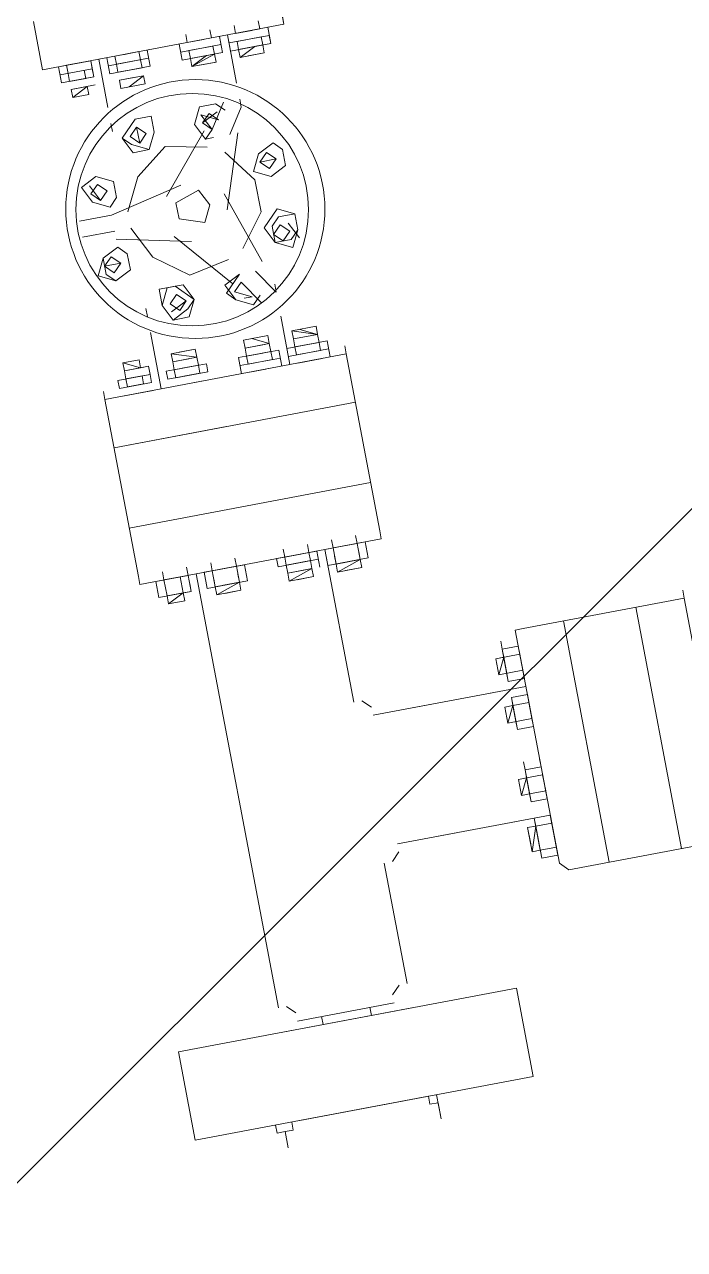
# Model space of a CAD drawing. Extents: x 407440 to 411585, y 6041728 to 6045069.
# Drawn here: x 408376.48 to 408381.1, y 6044292.29 to 6044300.88 of the extents above; entities that cross this region are included whole.
import ezdxf

# ---------------------------------------------------------------- set-up
doc = ezdxf.new("R2010")
doc.units = 0
doc.header["$LTSCALE"] = 5
doc.linetypes.add('foc-TIELINE', pattern=[1.875, 1.25, -0.625])
for name, color, linetype in [('P-BUFFER-PURPLE', 187, 'foc-TIELINE'), ('P-PROPOSED-EXISTING-H', 59, 'Continuous'), ('T-TIE', 201, 'foc-TIELINE')]:
    doc.layers.add(name, color=color, linetype=linetype)

# ---------------------------------------------------------------- blocks, each defined once
blk = doc.blocks.new('P-RIG-877')
at = {"layer": 'T-TIE', "linetype": 'ByBlock', "lineweight": 5}
for points in [[(-7.2099, 8.5072), (-7.2099, 8.2776), (-7.2099, 8.2661), (-6.877, 8.2661), (-6.8655, 8.2776), (-6.8655, 8.5072), (-6.877, 8.5072), (-7.2099, 8.5072), (-7.2214, 8.5072)], [(-6.8655, 8.4383), (-7.2099, 8.4383)], [(-6.8655, 8.335), (-7.2099, 8.335)], [(-7.1869, 8.2661), (-7.141, 8.2661), (-7.1869, 8.2661), (-7.141, 8.2661), (-7.1525, 8.2661), (-7.1525, 8.2317), (-7.1755, 8.2317), (-7.1525, 8.2317), (-7.1755, 8.2317), (-7.1755, 8.2661), (-7.1869, 8.2661), (-7.1869, 8.2432), (-7.141, 8.2432), (-7.1755, 8.2432), (-7.1525, 8.2432)], [(-7.141, 8.2661), (-7.141, 8.2432), (-7.1525, 8.2432), (-7.1755, 8.2432), (-7.141, 8.2432)], [(-7.1525, 8.2661), (-7.1755, 8.2661)], [(-7.1295, 8.048), (-7.1295, 8.2661)], [(-7.0721, 8.2432), (-7.1066, 8.2432), (-7.0836, 8.2432), (-7.0721, 8.2432), (-7.0721, 8.2661), (-7.1181, 8.2661), (-7.0721, 8.2661), (-7.1181, 8.2661), (-7.1181, 8.2432)], [(-7.1066, 8.2661), (-7.1181, 8.2661)], [(-7.0721, 8.2661), (-7.0836, 8.2661)], [(-7.0262, 8.2661), (-7.0147, 8.2661), (-6.9688, 8.2661), (-6.9803, 8.2661), (-7.0032, 8.2661), (-7.0032, 8.2432), (-7.0147, 8.2432), (-7.0262, 8.2432)], [(-6.9688, 8.2661), (-7.0147, 8.2661), (-6.9688, 8.2661)], [(-7.0147, 8.2432), (-7.0147, 8.2661)], [(-6.9803, 8.2432), (-6.9803, 8.2661)], [(-6.9688, 8.2432), (-6.9688, 8.2661)], [(-6.9458, 8.048), (-6.9458, 8.2661), (-6.9458, 8.0939), (-6.9458, 8.2661), (-6.9344, 8.2661), (-6.8999, 8.2661), (-6.9458, 8.2661), (-6.8884, 8.2661), (-6.8884, 8.2432), (-6.9458, 8.2432), (-6.9344, 8.2432), (-6.9344, 8.2661), (-6.9114, 8.2661), (-6.8999, 8.2661), (-6.8999, 8.2432), (-6.9229, 8.2432)], [(-6.9114, 8.2317), (-6.9344, 8.2317), (-6.9344, 8.2432), (-6.9458, 8.2432), (-6.9458, 8.2661)], [(-7.1755, 8.2317), (-7.1755, 8.2432), (-7.1869, 8.2432), (-7.1984, 8.2432)], [(-7.0836, 8.2317), (-7.1066, 8.2432), (-7.0836, 8.2432), (-7.1066, 8.2432), (-7.0721, 8.2432), (-7.1181, 8.2432), (-7.1066, 8.2432)], [(-7.0032, 8.2317), (-7.0032, 8.2432)], [(-6.8999, 8.2317), (-6.8999, 8.2432), (-6.9114, 8.2432), (-6.9344, 8.2432), (-6.8999, 8.2317), (-6.9344, 8.2317), (-6.8999, 8.2317), (-6.9344, 8.2317)], [(-6.9344, 8.2432), (-6.8999, 8.2432), (-6.9344, 8.2432)], [(-7.0836, 8.2317), (-7.1066, 8.2317), (-7.0836, 8.2317)], [(-6.8999, 8.2317), (-6.9344, 8.2317), (-6.8999, 8.2317)], [(-6.7162, 7.8413), (-6.7162, 8.1743), (-6.5899, 8.1743), (-6.5899, 7.8413)], [(-8.1743, 7.761), (-8.1054, 7.761), (-8.1054, 8.1054), (-8.1743, 8.1054), (-8.1169, 8.1054), (-8.1054, 8.1054)], [(-7.6347, 8.1054), (-7.6462, 8.1054)], [(-7.5658, 7.9217), (-7.5658, 7.761), (-7.5658, 8.1054)], [(-7.451, 8.1054), (-7.451, 7.761)], [(-8.0824, 8.0824), (-8.0824, 8.025), (-8.1054, 8.025), (-8.0365, 8.025)], [(-8.0939, 8.025), (-8.0939, 8.0824), (-8.0824, 8.0824), (-8.1054, 8.0824)], [(-7.6347, 8.0824), (-7.6576, 8.0824), (-7.6576, 8.025), (-7.6347, 8.025), (-7.7036, 8.025)], [(-7.6462, 8.025), (-7.6462, 8.0824)], [(-8.1054, 8.0365), (-8.1054, 8.071), (-8.1169, 8.071)], [(-8.071, 8.048), (-8.071, 8.071), (-8.071, 8.0365), (-8.071, 8.071), (-8.071, 8.0365), (-8.071, 8.071), (-8.071, 8.0365), (-8.071, 8.071), (-8.0824, 8.071), (-8.0939, 8.071), (-8.0939, 8.0365), (-8.0824, 8.0365), (-8.0824, 8.071), (-8.071, 8.071)], [(-8.0939, 8.0365), (-8.0824, 8.0365), (-8.0824, 8.0595), (-8.0824, 8.071), (-8.0824, 8.0365), (-8.071, 8.0365), (-8.0824, 8.0595)], [(-8.0824, 8.071), (-8.0939, 8.071)], [(-7.9332, 8.071), (-7.9447, 8.0595), (-7.9332, 8.071)], [(-7.8184, 8.071), (-7.8413, 8.071), (-7.8184, 8.071)], [(-7.8069, 8.071), (-7.8299, 8.0595)], [(-7.6806, 8.0365), (-7.6806, 8.071), (-7.6691, 8.071), (-7.6576, 8.071), (-7.6576, 8.0365), (-7.6462, 8.0365), (-7.6576, 8.0365), (-7.6691, 8.0365), (-7.6691, 8.071), (-7.6691, 8.0365), (-7.6691, 8.071), (-7.6691, 8.0365), (-7.6691, 8.071), (-7.6806, 8.048)], [(-7.6462, 8.071), (-7.6462, 8.0365)], [(-7.6347, 8.071), (-7.6347, 8.0365), (-7.6347, 8.0595)], [(-7.3821, 8.071), (-7.3706, 8.071), (-7.3706, 8.0365), (-7.3706, 8.071), (-7.3477, 8.071), (-7.3362, 8.071), (-7.3362, 8.0365), (-7.3362, 8.071), (-7.3362, 8.048)], [(-7.3706, 8.0595), (-7.3706, 8.0365), (-7.3477, 8.0365), (-7.3362, 8.0365), (-7.3362, 8.071), (-7.3362, 8.0365)], [(-7.3477, 8.0595), (-7.3477, 8.0365), (-7.3477, 8.071), (-7.3362, 8.0365), (-7.3477, 8.071), (-7.3477, 8.0365), (-7.3477, 8.071), (-7.3591, 8.071)], [(-8.1054, 8.0595), (-8.1054, 8.0365), (-8.1169, 8.0365)], [(-7.9447, 8.0595), (-7.9332, 8.0365), (-7.9447, 8.0595)], [(-7.9217, 8.0595), (-7.9217, 8.0365)], [(-7.9102, 8.025), (-7.8987, 8.048), (-7.9102, 8.025)], [(-7.6576, 8.0595), (-7.6576, 8.0365)], [(-7.1525, 8.0365), (-7.141, 8.048)], [(-6.9344, 8.048), (-6.9229, 8.0365)], [(-7.9332, 8.0365), (-7.9102, 8.025), (-7.9332, 8.0365)], [(-7.3706, 8.0365), (-7.3821, 8.0365)], [(-7.3477, 8.0365), (-7.3591, 8.0365)], [(-6.7162, 8.025), (-6.7162, 7.6921), (-6.5899, 7.6921), (-6.5899, 8.025), (-6.5785, 8.025), (-6.5785, 8.0365), (-6.5555, 8.0365), (-6.5899, 8.0365)], [(-8.1054, 7.9561), (-8.0824, 7.9561), (-8.0824, 8.0135), (-8.1054, 8.0135)], [(-8.0939, 7.9561), (-8.0939, 8.0135)], [(-8.0135, 8.025), (-8.0021, 8.025), (-7.9676, 8.0021)], [(-7.9676, 8.0135), (-7.8643, 7.9791)], [(-7.8069, 7.9906), (-7.8528, 8.025), (-7.8987, 8.025), (-7.9447, 7.9906)], [(-7.8873, 7.9791), (-7.7839, 8.0135)], [(-7.7725, 8.0021), (-7.738, 8.025), (-7.7495, 8.025)], [(-7.6347, 7.9561), (-7.6576, 7.9561), (-7.6576, 8.0135), (-7.6347, 8.0135)], [(-7.6462, 7.9561), (-7.6462, 8.0135)], [(-7.3706, 8.025), (-7.1525, 8.025)], [(-7.3591, 8.0135), (-7.3591, 7.9561), (-7.3706, 7.9561), (-7.3706, 8.0135), (-7.3477, 8.0135)], [(-6.9229, 8.025), (-6.7507, 8.025)], [(-6.7392, 8.0021), (-6.7507, 8.0135)], [(-8.1054, 7.9676), (-8.1054, 8.0021), (-8.1169, 8.0021)], [(-8.0939, 7.9676), (-8.0824, 7.9676), (-8.0824, 7.9906), (-8.0824, 8.0021), (-8.0824, 7.9676), (-8.071, 7.9676), (-8.0824, 7.9906)], [(-8.0824, 8.0021), (-8.0939, 8.0021), (-8.0824, 8.0021), (-8.0824, 7.9676), (-8.0939, 7.9676), (-8.0939, 8.0021)], [(-8.071, 7.9791), (-8.071, 8.0021), (-8.071, 7.9676), (-8.071, 8.0021), (-8.071, 7.9676), (-8.071, 8.0021), (-8.071, 7.9676), (-8.0824, 8.0021), (-8.071, 8.0021)], [(-7.9676, 7.9791), (-7.9676, 7.9676), (-7.9791, 7.9791), (-8.0135, 8.0021)], [(-7.7265, 8.0021), (-7.761, 7.9791)], [(-7.7265, 7.9906), (-7.738, 8.0021), (-7.7265, 7.9906)], [(-7.6576, 7.9676), (-7.6576, 8.0021), (-7.6462, 8.0021), (-7.6576, 8.0021), (-7.6691, 8.0021), (-7.6691, 7.9676), (-7.6806, 7.9676), (-7.6806, 8.0021), (-7.6691, 8.0021), (-7.6691, 7.9676), (-7.6691, 8.0021), (-7.6806, 7.9791)], [(-7.6576, 7.9906), (-7.6576, 7.9676), (-7.6462, 7.9676), (-7.6576, 7.9676), (-7.6691, 7.9676), (-7.6691, 7.9906), (-7.6691, 8.0021), (-7.6691, 7.9676)], [(-7.6691, 7.9676), (-7.6691, 8.0021), (-7.6691, 7.9676)], [(-7.6462, 8.0021), (-7.6462, 7.9676)], [(-7.6347, 8.0021), (-7.6347, 7.9676), (-7.6347, 7.9906)], [(-7.3477, 7.9906), (-7.3477, 7.9676), (-7.3477, 7.9906), (-7.3477, 8.0021), (-7.3477, 7.9676), (-7.3591, 7.9676), (-7.3591, 8.0021), (-7.3706, 8.0021), (-7.3706, 7.9676), (-7.3706, 8.0021), (-7.3821, 8.0021)], [(-7.3362, 7.9791), (-7.3362, 8.0021), (-7.3362, 7.9676), (-7.3362, 8.0021), (-7.3362, 7.9676), (-7.3477, 8.0021), (-7.3477, 7.9676), (-7.3362, 7.9676), (-7.3362, 8.0021), (-7.3477, 8.0021), (-7.3591, 8.0021)], [(-6.7277, 8.0021), (-6.7277, 7.8643)], [(-8.1054, 7.9906), (-8.1054, 7.9676), (-8.1169, 7.9676)], [(-8.0021, 7.9906), (-7.9906, 7.9676)], [(-7.738, 7.9791), (-7.738, 7.9906), (-7.7495, 7.9676), (-7.761, 7.9791), (-7.7495, 7.9676), (-7.738, 7.9906)], [(-7.738, 7.9676), (-7.7265, 7.9906), (-7.738, 7.9676)], [(-7.3706, 7.9906), (-7.3706, 7.9676), (-7.3821, 7.9676)], [(-7.9906, 7.9561), (-7.9676, 7.9676), (-7.9906, 7.9561)], [(-7.8987, 7.8987), (-7.9791, 7.9676)], [(-7.9561, 7.9676), (-7.9676, 7.9102), (-7.9332, 7.8643), (-7.8873, 7.8413)], [(-7.8643, 7.8413), (-7.8184, 7.8643), (-7.7839, 7.9102), (-7.7954, 7.9676)], [(-7.761, 7.9676), (-7.8413, 7.8987)], [(-7.3591, 7.9676), (-7.3706, 7.9676)], [(-6.7277, 7.9676), (-6.7162, 7.9676)], [(-8.1054, 7.9102), (-8.0824, 7.9102), (-8.0824, 7.8528), (-8.1054, 7.8528)], [(-8.0939, 7.8528), (-8.0939, 7.9102), (-8.0939, 7.8643), (-8.0824, 7.8643)], [(-7.8873, 7.7725), (-7.8873, 7.8184), (-7.9102, 7.9217)], [(-7.8299, 7.9217), (-7.8528, 7.8184)], [(-7.6462, 7.9102), (-7.6462, 7.8643)], [(-7.3706, 7.9102), (-7.3477, 7.9102), (-7.3477, 7.8528), (-7.3706, 7.8528), (-7.3706, 7.9102), (-7.3706, 7.8643), (-7.3706, 7.8987), (-7.3706, 7.8758)], [(-8.0824, 7.8758), (-8.0824, 7.8987), (-8.0939, 7.8987), (-8.0824, 7.8987), (-8.0824, 7.8643), (-8.0939, 7.8643), (-8.1054, 7.8643), (-8.1054, 7.8987)], [(-8.0939, 7.8987), (-8.1054, 7.8987), (-8.1054, 7.8758)], [(-8.0595, 7.8758), (-8.071, 7.8987), (-8.071, 7.8643), (-8.071, 7.8987), (-8.071, 7.8643), (-8.071, 7.8987), (-8.071, 7.8643), (-8.071, 7.8873)], [(-7.9906, 7.8987), (-8.0135, 7.8987), (-7.9906, 7.8987)], [(-8.0135, 7.8987), (-8.0135, 7.8758), (-8.0135, 7.8987)], [(-7.738, 7.8758), (-7.7495, 7.8987)], [(-7.6576, 7.8758), (-7.6576, 7.8987), (-7.6462, 7.8987), (-7.6576, 7.8987), (-7.6691, 7.8987), (-7.6806, 7.8987), (-7.6691, 7.8987), (-7.6691, 7.8643), (-7.6576, 7.8643), (-7.6462, 7.8643), (-7.6576, 7.8643), (-7.6576, 7.8987)], [(-7.6691, 7.8987), (-7.6806, 7.8643), (-7.6691, 7.8643), (-7.6691, 7.8987), (-7.6691, 7.8643), (-7.6691, 7.8873)], [(-7.6806, 7.8758), (-7.6806, 7.8987), (-7.6806, 7.8643)], [(-7.6691, 7.8643), (-7.6691, 7.8987), (-7.6691, 7.8643)], [(-7.6462, 7.8758), (-7.6462, 7.8987)], [(-7.6347, 7.8643), (-7.6347, 7.8987)], [(-7.3362, 7.8643), (-7.3362, 7.8987), (-7.3477, 7.8987), (-7.3591, 7.8987), (-7.3477, 7.8987), (-7.3706, 7.8987), (-7.3821, 7.8987)], [(-7.3477, 7.8758), (-7.3477, 7.8987), (-7.3477, 7.8643), (-7.3477, 7.8873)], [(-7.3362, 7.8987), (-7.3362, 7.8643), (-7.3362, 7.8987), (-7.3362, 7.8643), (-7.3362, 7.8987), (-7.3362, 7.8758)], [(-6.7277, 7.8987), (-6.7162, 7.8987)], [(-8.0135, 7.8758), (-7.9906, 7.8528), (-8.0135, 7.8758)], [(-8.0021, 7.8758), (-7.9791, 7.8758)], [(-7.3591, 7.8643), (-7.3477, 7.8643), (-7.3706, 7.8643), (-7.3821, 7.8643)], [(-6.7507, 7.8528), (-6.7392, 7.8643)], [(-8.1054, 7.8413), (-8.0365, 7.8413)], [(-8.0021, 7.8413), (-8.0135, 7.8413)], [(-7.738, 7.8413), (-7.7495, 7.8413)], [(-7.7151, 7.8413), (-7.6347, 7.8413)], [(-7.3706, 7.8413), (-6.7507, 7.8413)], [(-8.1054, 7.8299), (-8.1054, 7.7839), (-8.0824, 7.7839), (-8.0824, 7.8299), (-8.0824, 7.7954), (-8.0939, 7.7954), (-8.0824, 7.7954), (-8.0824, 7.8184), (-8.0939, 7.8184)], [(-8.0939, 7.7839), (-8.0939, 7.8299), (-8.0939, 7.7839)], [(-8.071, 7.8299), (-8.071, 7.7954), (-8.071, 7.8299)], [(-7.9332, 7.8299), (-7.9447, 7.8069), (-7.9332, 7.8299)], [(-7.8299, 7.8299), (-7.8413, 7.8184), (-7.8299, 7.8299)], [(-7.8069, 7.8299), (-7.8299, 7.8299), (-7.8069, 7.8299)], [(-7.6576, 7.8299), (-7.6462, 7.8299), (-7.6576, 7.8299), (-7.6691, 7.8299), (-7.6691, 7.8184), (-7.6691, 7.7954), (-7.6691, 7.8299)], [(-7.6576, 7.7954), (-7.6576, 7.8299), (-7.6576, 7.7839), (-7.6462, 7.7839)], [(-7.6462, 7.8299), (-7.6462, 7.7839), (-7.6462, 7.8299)], [(-7.6347, 7.7839), (-7.6347, 7.8299)], [(-7.3821, 7.8299), (-7.3706, 7.8299), (-7.3706, 7.7839), (-7.3706, 7.8299), (-7.3706, 7.7839), (-7.3477, 7.7839), (-7.3477, 7.8299), (-7.3477, 7.7954), (-7.3477, 7.8184), (-7.3706, 7.8184), (-7.3706, 7.7954), (-7.3821, 7.7954)], [(-7.3362, 7.8184), (-7.3477, 7.8184), (-7.3477, 7.8299), (-7.3477, 7.7954), (-7.3477, 7.8184), (-7.3362, 7.7954), (-7.3362, 7.8184), (-7.3362, 7.7954), (-7.3362, 7.8184), (-7.3362, 7.7954), (-7.3362, 7.8184), (-7.3362, 7.7954), (-7.3477, 7.7954), (-7.3706, 7.7954)], [(-7.3591, 7.8299), (-7.3477, 7.8299), (-7.3706, 7.8299)], [(-6.5899, 7.8069), (-6.5785, 7.8069), (-6.5785, 7.8184), (-6.5555, 7.8184), (-6.5785, 7.8184), (-6.5785, 7.8299), (-6.5899, 7.8299)], [(-8.1054, 7.8184), (-8.1054, 7.7954), (-8.0939, 7.7954)], [(-8.071, 7.8184), (-8.071, 7.7954), (-8.0595, 7.7954)], [(-7.9447, 7.8069), (-7.9332, 7.7839), (-7.9447, 7.8069)], [(-7.9332, 7.7954), (-7.9102, 7.8069)], [(-7.9102, 7.7954), (-7.8987, 7.8184), (-7.9102, 7.7954)], [(-7.8643, 7.7725), (-7.8643, 7.8184)], [(-7.8413, 7.8184), (-7.8299, 7.7954), (-7.8413, 7.8184)], [(-7.8184, 7.7954), (-7.8184, 7.8184)], [(-7.6462, 7.7954), (-7.6462, 7.8184), (-7.6576, 7.8184), (-7.6576, 7.7954), (-7.6462, 7.7954), (-7.6576, 7.7954), (-7.6691, 7.7954), (-7.6691, 7.8184), (-7.6806, 7.8184)], [(-7.6691, 7.7954), (-7.6691, 7.8184), (-7.6691, 7.7954)], [(-7.9332, 7.7839), (-7.9102, 7.7954), (-7.9332, 7.7839)], [(-7.3477, 7.7954), (-7.3591, 7.7954)], [(-7.6347, 7.761), (-7.6462, 7.761)]]:
    blk.add_lwpolyline(points, dxfattribs=at)
for points in [[(-7.1295, 8.0939), (-7.1295, 8.2661)], [(-7.1066, 8.2661), (-7.1066, 8.2432), (-7.1066, 8.2317), (-7.0836, 8.2317), (-7.1066, 8.2317), (-7.0836, 8.2317), (-7.0836, 8.2661)], [(-7.1525, 8.2317), (-7.1755, 8.2317), (-7.1525, 8.2317), (-7.1755, 8.2432)], [(-6.9803, 8.2432), (-6.9803, 8.2317), (-7.0032, 8.2317), (-6.9803, 8.2317), (-7.0032, 8.2317), (-6.9803, 8.2317), (-7.0032, 8.2317), (-6.9803, 8.2317), (-7.0032, 8.2432), (-6.9803, 8.2432), (-7.0032, 8.2432), (-6.9688, 8.2432), (-7.0147, 8.2432), (-6.9688, 8.2432)], [(-7.3706, 8.1054), (-7.3821, 8.1054), (-7.6347, 8.1054), (-7.6347, 7.761), (-7.3821, 7.761), (-7.3706, 7.761)], [(-7.3706, 8.0824), (-7.3477, 8.0824), (-7.3477, 8.025), (-7.3706, 8.025)], [(-7.9102, 8.071), (-7.9332, 8.071), (-7.9102, 8.071), (-7.8987, 8.048)], [(-7.8413, 8.071), (-7.8528, 8.048), (-7.8299, 8.025), (-7.8069, 8.0365), (-7.8299, 8.0365), (-7.8413, 8.048)], [(-7.7954, 8.0595), (-7.8069, 8.0365), (-7.8069, 8.0595), (-7.8184, 8.071)], [(-7.6806, 8.0365), (-7.6691, 8.071), (-7.6691, 8.0365)], [(-7.6576, 8.071), (-7.6462, 8.071)], [(-7.9217, 8.0595), (-7.9332, 8.048), (-7.9217, 8.0365), (-7.9102, 8.048)], [(-7.9217, 8.0595), (-7.9332, 8.048), (-7.9217, 8.0365), (-7.9102, 8.048)], [(-7.8184, 8.0595), (-7.8299, 8.048), (-7.8184, 8.0365), (-7.8069, 8.048)], [(-7.8184, 8.0595), (-7.8299, 8.048), (-7.8184, 8.0365), (-7.8069, 8.048)], [(-8.0135, 7.9676), (-8.0135, 7.9906), (-8.0021, 8.0021), (-8.0135, 7.9906), (-8.0135, 7.9676), (-7.9906, 7.9561)], [(-7.9791, 7.9791), (-8.0021, 7.9676), (-7.9906, 7.9906), (-8.0021, 7.9791), (-7.9906, 7.9676)], [(-7.7495, 7.9561), (-7.7725, 7.9791), (-7.761, 7.9561), (-7.738, 7.9676)], [(-7.8758, 7.9561), (-7.8987, 7.9447), (-7.8873, 7.9102), (-7.8643, 7.9102), (-7.8528, 7.9447)], [(-7.7725, 7.8758), (-7.7725, 7.8873), (-7.7495, 7.9102), (-7.7725, 7.8987), (-7.7725, 7.8643), (-7.7495, 7.8643), (-7.7265, 7.8758), (-7.7265, 7.8987), (-7.7495, 7.9102), (-7.738, 7.8987), (-7.7265, 7.8758), (-7.7495, 7.8643)], [(-7.6576, 7.8528), (-7.6576, 7.9102), (-7.6462, 7.9102), (-7.6462, 7.8528)], [(-8.0595, 7.8987), (-8.0595, 7.8643), (-8.071, 7.8643), (-8.071, 7.8987)], [(-7.9906, 7.8987), (-7.9676, 7.8873)], [(-7.7495, 7.8987), (-7.761, 7.8873), (-7.7495, 7.8758), (-7.738, 7.8873)], [(-7.7495, 7.8987), (-7.761, 7.8873), (-7.7495, 7.8758), (-7.738, 7.8873)], [(-7.3477, 7.8643), (-7.3477, 7.8987), (-7.3362, 7.8643)], [(-7.9906, 7.8873), (-8.0021, 7.8758), (-7.9906, 7.8643), (-7.9791, 7.8758)], [(-7.9906, 7.8873), (-8.0021, 7.8758), (-7.9906, 7.8643), (-7.9791, 7.8758)], [(-7.9791, 7.8643), (-7.9906, 7.8528), (-7.9676, 7.8643), (-7.9676, 7.8873)], [(-8.1054, 7.8299), (-8.0939, 7.8299), (-8.0824, 7.8299)], [(-7.9102, 7.8299), (-7.9332, 7.8299), (-7.9102, 7.8299), (-7.8987, 7.8184)], [(-7.8069, 7.7839), (-7.7954, 7.8069), (-7.8069, 7.8299), (-7.7954, 7.8069), (-7.8069, 7.7954), (-7.8299, 7.7954)], [(-8.071, 7.8184), (-8.0595, 7.8184), (-8.0595, 7.7954), (-8.071, 7.8184), (-8.071, 7.7954), (-8.071, 7.8184), (-8.071, 7.7954)], [(-7.9217, 7.8184), (-7.9332, 7.8069), (-7.9217, 7.7954), (-7.9102, 7.8069)], [(-7.9217, 7.8184), (-7.9332, 7.8069), (-7.9217, 7.7954), (-7.9102, 7.8069)], [(-7.8184, 7.8184), (-7.8299, 7.8069), (-7.8184, 7.7954), (-7.8069, 7.8069)], [(-7.8184, 7.8184), (-7.8299, 7.8069), (-7.8184, 7.7954), (-7.8069, 7.8069)], [(-7.6806, 7.7954), (-7.6691, 7.7954), (-7.6691, 7.8184), (-7.6806, 7.7954), (-7.6806, 7.8184)]]:
    blk.add_lwpolyline(points, close=True, dxfattribs=at)
for centre, radius in [((-7.8737, 7.9353), 0.1816), ((-7.8737, 7.9308), 0.1631), ((-7.8737, 7.9308), 0.1631)]:
    blk.add_circle(centre, radius, dxfattribs=at)

msp = doc.modelspace()

# ---------------------------------------------------------------- hatches: boundary and pattern name
at = {"layer": 'P-PROPOSED-EXISTING-H'}
h = msp.add_hatch(dxfattribs=at)
h.set_pattern_fill('ANSI31', color=256, scale=3.498392, style=0)
h.set_pattern_definition([(45, (-2243.128, 2713.837), (-7.854113246, 7.854113246), [])])
edge = h.paths.add_edge_path()
edge.add_line((408709.2898, 6043818.2218), (408241.3049, 6043729.7131))
edge.add_line((408241.3049, 6043729.7131), (407794.4358, 6043645.198))
edge.add_line((407794.4358, 6043645.198), (407673.8299, 6044282.8949))
edge.add_line((407673.8299, 6044282.8949), (408123.6694, 6044351.8304))
edge.add_line((408123.6694, 6044351.8304), (408654.5747, 6044433.1889))
edge.add_line((408654.5747, 6044433.1889), (409028.9973, 6044539.8658))
edge.add_line((409028.9973, 6044539.8658), (409149.7259, 6043901.5203))
edge.add_line((409149.7259, 6043901.5203), (408898.7917, 6043854.0618))
edge.add_arc((408782.127, 6043952.0096), 152.33, 241.435078, 319.984322, ccw=False)

# ---------------------------------------------------------------- linework, layer by layer
at = {"layer": 'P-BUFFER-PURPLE'}
msp.add_circle((408530.0404, 6044370.8772, -0.1066), 250.4343, dxfattribs=at)

# ---------------------------------------------------------------- block references
at = {"layer": 'T-TIE', "linetype": 'ByBlock', "xscale": 4.999999999955019, "yscale": 4.999999999955019, "zscale": 4.999999999955019, "rotation": 280.7096999997605}
msp.add_blockref('P-RIG-877', (408346.0047, 6044253.5322), dxfattribs=at)

doc.saveas('drawing.dxf')
